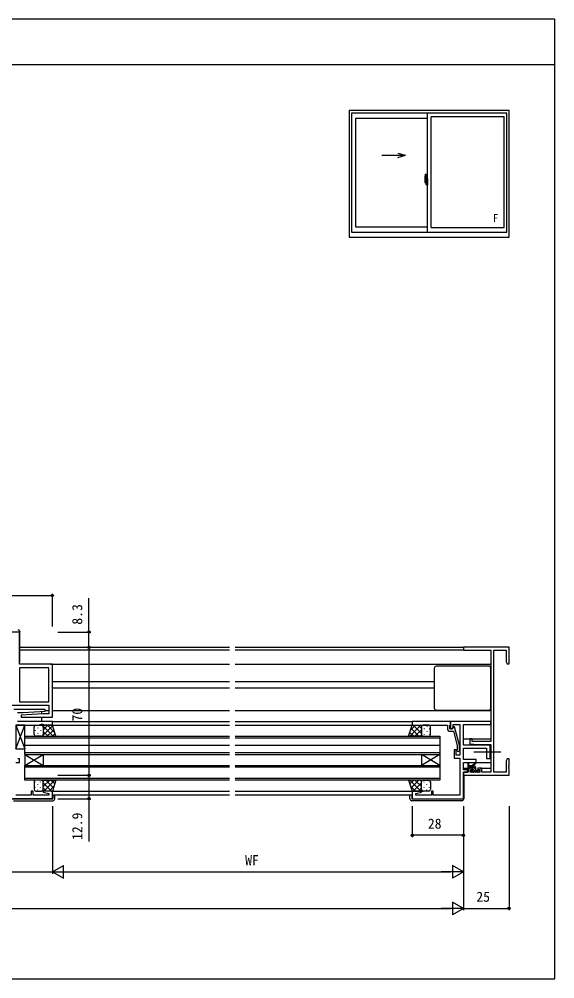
# Model space of a CAD drawing. Units: millimetres, scale not verified. Extents: x -437 to 438, y -281 to 278.
# Drawn here: x 145 to 438, y -281 to 244 of the extents above; entities that cross this region are included whole.
import ezdxf
from ezdxf.enums import TextEntityAlignment as Align

# ---------------------------------------------------------------- set-up
doc = ezdxf.new("R2010")
doc.units = ezdxf.units.MM
doc.header["$LTSCALE"] = 2
for name, color, linetype in [('0-2_YKK_11', 7, 'Continuous'), ('0-3_YKK_12', 2, 'Continuous'), ('0-4_YKK_13', 4, 'Continuous'), ('0-5_YKK_A1', 4, 'Continuous'), ('0-6_YKK_D', 6, 'Continuous'), ('0-7_YKK_ZWAK', 7, 'Continuous')]:
    doc.layers.add(name, color=color, linetype=linetype)
doc.styles.add('ＭＳ ゴシック', font='')
doc.styles.get('ＭＳ ゴシック').set_extended_font_data('MS Gothic')

msp = doc.modelspace()

# ---------------------------------------------------------------- linework, layer by layer
at = {"layer": '0-2_YKK_11'}
for points in [[(123.2, -131.3), (161.3, -131.3), (161.3, -136.1), (158.2, -136.1), (146.186, -136.83), (146.215, -137.8), (163.2, -137.8), (163.2, -108.9), (145.2, -108.9), (145.2, -91.3), (123.2, -91.3)], [(404.83, -167.97), (404.83, -101.23), (411.57, -101.23), (411.57, -107.509), (412.2, -108.6), (413.2, -108.6), (413.2, -99.6), (388.2, -99.6), (388.2, -101.23), (403.2, -101.23), (403.2, -151.1), (392.9, -151.1), (392.9, -149.8), (391.7, -149.8), (391.7, -152.406), (396.2, -152.8), (403.2, -152.8), (403.2, -167.97), (398.3, -167.97), (398.3, -165.7), (396, -165.7), (396, -166.5), (397.1, -166.5), (397.1, -167.97), (391.9, -167.97), (391.9, -166.5), (393, -166.5), (393, -165.7), (390.7, -165.7), (390.7, -167.97), (388.2, -167.97), (388.2, -169.6), (413.2, -169.6), (413.2, -166.058), (413.08, -165.875), (413.08, -165.325), (413.2, -165.142), (413.2, -165.058), (413.08, -164.875), (413.08, -164.325)], [(144.1, -135.3), (147.2, -135.3), (159.214, -134.57), (159.185, -133.6), (142.2, -133.6)], [(143.2, -142.2), (155.552, -142.2), (157.2, -141.6), (158.2, -141.6), (158.2, -142.3), (163.2, -142.3), (163.2, -140.3), (144.1, -140.3)], [(381.2, -140.3), (360.2, -140.3), (360.2, -142.3), (374.242, -142.3), (374.425, -142.18), (374.975, -142.18), (375.158, -142.3), (375.242, -142.3), (375.425, -142.18), (375.975, -142.18), (376.158, -142.3), (379.4, -142.3), (379.4, -144.1)], [(360.2, -182.5), (388.2, -182.5), (388.2, -167.9), (390.5, -167.9), (390.5, -166.7), (388.2, -166.7), (388.2, -162.7), (395.2, -162.7), (395.2, -161.1), (388.2, -161.1), (388.2, -154.8), (400.9, -154.8), (400.9, -160.5), (402.9, -160.5), (402.9, -157.458), (402.78, -157.275), (402.78, -156.725), (402.9, -156.542), (402.9, -153.2), (388.2, -153.2), (388.2, -141.9), (403.2, -141.9), (403.2, -140.3), (381.2, -140.3), (381.2, -144.3), (382, -144.3), (382.5, -143.434), (382.5, -141.9), (386.2, -141.9), (386.2, -158.7), (384.2, -158.7), (384.2, -155.7), (383.2, -155.7), (383.2, -160.2), (386.2, -160.2), (386.2, -180.6), (371.7, -180.6), (371.7, -178.3), (370.7, -178.3), (370.7, -180.6)], [(380.9, -145.6), (382.72, -145.6), (384.8, -153.361), (384.8, -155.551), (384.376, -155.976), (385.224, -156.824), (386, -156.049), (386, -153.203), (383.293, -143.1), (382.693, -143.1), (382, -144.3), (380.7, -144.3), (380.7, -142.5), (380.9, -142.3), (381.2, -142), (381.2, -140.3)], [(143.2, -162.7), (145.2, -162.7), (145.2, -160.6), (144.4, -160.6)], [(413.08, -164.325), (413.2, -164.142), (413.2, -160.6), (412.2, -160.6), (411.57, -161.691), (411.57, -167.97), (404.83, -167.97)], [(141.2, -182.5), (163.2, -182.5), (163.2, -178.3), (158.239, -178.3), (158.171, -178.822), (161.3, -179.661), (161.3, -180.6), (152.7, -180.6), (152.7, -178.3), (151.7, -178.3), (151.7, -180.6), (143.2, -180.6)], [(370.7, -180.6), (362.1, -180.6), (362.1, -179.661), (365.229, -178.822), (365.161, -178.3), (360.2, -178.3), (360.2, -182.5)]]:
    msp.add_lwpolyline(points, dxfattribs=at)
msp.add_lwpolyline([(145.2, -110.8), (145.2, -129.4), (161.3, -129.4), (161.3, -110.8)], close=True, dxfattribs=at)
msp.add_arc((380.9, -144.1), 1.5, 180.00001, 269.99999, dxfattribs=at)
at = {"layer": '0-3_YKK_12'}
for p, q in [((145.4, -99.6), (260.2, -99.6)), ((263.2, -99.6), (388.5, -99.6)), ((145.4, -101), (260.2, -101)), ((263.2, -101), (388.2, -101)), ((162.2, -108.9), (260.2, -108.9)), ((263.2, -108.9), (403.2, -108.9)), ((163.2, -118.4), (260.2, -118.4)), ((263.2, -118.4), (372.2, -118.4)), ((163.2, -121.8), (260.2, -121.8)), ((263.2, -121.8), (372.2, -121.8)), ((157.2, -134.692), (157.2, -136.161)), ((159.158, -134.3), (161.3, -134.3)), ((163.2, -134.3), (260.2, -134.3)), ((263.2, -134.3), (403.2, -134.3)), ((157.2, -137.8), (157.2, -140.3)), ((162.9, -140.3), (260.2, -140.3)), ((263.2, -140.3), (360.5, -140.3)), ((162.7, -142.3), (260.2, -142.3)), ((263.2, -142.3), (360.7, -142.3)), ((148.2, -148.3), (260.2, -148.3)), ((148.2, -158.3), (148.2, -148.3)), ((260.2, -149.3), (148.2, -149.3)), ((263.2, -148.3), (375.2, -148.3)), ((375.2, -149.3), (263.2, -149.3)), ((375.2, -148.3), (375.2, -158.3)), ((388.2, -149.8), (403.2, -149.8)), ((260.2, -153.3), (148.2, -153.3)), ((260.2, -157.3), (148.2, -157.3)), ((375.2, -153.3), (263.2, -153.3)), ((375.2, -157.3), (263.2, -157.3)), ((402.6, -153.2), (403.2, -153.2)), ((148.2, -158.3), (148.2, -164.3)), ((148.2, -158.3), (260.2, -158.3)), ((148.2, -158.3), (158.2, -164.3)), ((148.2, -164.3), (158.2, -158.3)), ((158.2, -158.3), (158.2, -164.3)), ((263.2, -158.3), (375.2, -158.3)), ((365.2, -158.3), (365.2, -164.3)), ((375.2, -158.3), (365.2, -164.3)), ((375.2, -164.3), (365.2, -158.3)), ((375.2, -158.3), (375.2, -164.3)), ((148.2, -164.3), (260.2, -164.3)), ((148.2, -172.3), (148.2, -164.3)), ((260.2, -165.3), (148.2, -165.3)), ((263.2, -164.3), (375.2, -164.3)), ((375.2, -165.3), (263.2, -165.3)), ((388.2, -165.7), (391.7, -165.7)), ((388.307, -167.97), (388.5, -167.97)), ((397.3, -165.7), (403.2, -165.7)), ((148.2, -171.3), (260.2, -171.3)), ((260.2, -172.3), (148.2, -172.3)), ((263.2, -171.3), (375.2, -171.3)), ((388.2, -169.6), (388.5, -169.6)), ((162.7, -178.3), (260.2, -178.3)), ((263.2, -178.3), (360.7, -178.3)), ((163.2, -180.3), (260.2, -180.3)), ((263.2, -180.3), (360.2, -180.3))]:
    msp.add_line(p, q, dxfattribs=at)
msp.add_lwpolyline([(375.2, -164.3), (375.2, -172.3), (263.2, -172.3)], dxfattribs=at)
at = {"layer": '0-4_YKK_13'}
for p, q in [((145.4, -91), (145.4, -91.3)), ((145.4, -107.3), (145.4, -91)), ((402.2, -110), (373.2, -110)), ((372.2, -111), (372.2, -133)), ((403.2, -133), (403.2, -111)), ((373.2, -134), (402.2, -134)), ((143.2, -155.2), (148.2, -142.2)), ((143.2, -142.2), (148.2, -155.2)), ((153.2, -147.3), (153.2, -143.3)), ((153.865, -145.035), (153.865, -145.235)), ((154.2, -142.3), (157.2, -142.3)), ((155.28, -143.62), (155.28, -143.82)), ((155.28, -146.65), (155.28, -146.85)), ((156.695, -145.035), (156.695, -145.235)), ((157.62, -148.3), (163.305, -142.615)), ((157.668, -142.3), (163.668, -148.3)), ((157.779, -142.485), (157.963, -142.3)), ((158.11, -143.62), (158.11, -143.82)), ((158.11, -146.65), (158.11, -146.85)), ((158.2, -144.892), (160.792, -142.3)), ((158.2, -143.3), (158.2, -147.3)), ((158.2, -143.3), (158.2, -147.3)), ((158.2, -145.66), (160.84, -148.3)), ((160.449, -148.3), (164.012, -144.736)), ((160.497, -142.3), (164.552, -146.355)), ((163.277, -148.3), (164.719, -146.858)), ((364.832, -142.3), (358.832, -148.3)), ((361.023, -148.3), (358.906, -146.183)), ((362.003, -142.3), (359.298, -145.005)), ((363.851, -148.3), (359.613, -144.061)), ((365.2, -146.82), (360.68, -142.3)), ((365.2, -144.76), (361.66, -148.3)), ((365.2, -143.992), (363.508, -142.3)), ((365.2, -143.3), (365.2, -147.3)), ((365.2, -143.3), (365.2, -147.3)), ((365.29, -142.885), (365.29, -142.92)), ((365.29, -145.75), (365.29, -145.95)), ((369.2, -142.3), (366.2, -142.3)), ((366.705, -144.135), (366.705, -144.335)), ((368.12, -142.72), (368.12, -142.92)), ((368.12, -145.75), (368.12, -145.95)), ((369.535, -144.135), (369.535, -144.335)), ((370.2, -147.3), (370.2, -143.3)), ((153.865, -148.065), (153.865, -148.242)), ((157.2, -148.3), (154.2, -148.3)), ((156.695, -148.065), (156.695, -148.265)), ((157.806, -148.095), (158.011, -148.3)), ((365.233, -147.555), (364.489, -148.3)), ((366.2, -148.3), (369.2, -148.3)), ((366.705, -147.165), (366.705, -147.365)), ((369.535, -147.165), (369.535, -147.365)), ((408.583, -157), (393.9, -157)), ((395.105, -162.7), (403.2, -162.7)), ((390.7, -165.17), (390.7, -163.171)), ((393.9, -164.47), (390.7, -164.47)), ((391.239, -165.47), (390.7, -164.931)), ((391, -163.344), (391.199, -164.47)), ((393, -165.47), (391, -165.47)), ((392.586, -165.47), (391.586, -164.47)), ((392.788, -167.882), (392.288, -167.382)), ((392.5, -166.87), (392.839, -166.87)), ((392.6, -164.47), (394.818, -162.787)), ((393.708, -167.939), (392.639, -166.87)), ((394.9, -166.437), (392.933, -164.47)), ((393.6, -167.97), (393, -167.97)), ((393.2, -164.47), (395.019, -163.069)), ((393.3, -166.409), (393.3, -165.77)), ((394.886, -167.77), (393.3, -166.184)), ((395.9, -167.77), (393.8, -167.77)), ((394.744, -164.934), (394.436, -164.626)), ((394.9, -166.57), (394.9, -165.47)), ((395.2, -166.87), (396.6, -166.87)), ((396.433, -167.97), (395.333, -166.87)), ((396.6, -167.97), (396.1, -167.97)), ((396.884, -167.074), (396.696, -166.886)), ((396.9, -167.17), (396.9, -167.67)), ((153.865, -173.435), (153.865, -173.235)), ((157.2, -172.3), (154.2, -172.3)), ((156.695, -173.435), (156.695, -173.235)), ((158.167, -173.045), (158.911, -172.3)), ((158.2, -175.84), (161.74, -172.3)), ((158.568, -178.3), (164.568, -172.3)), ((159.549, -172.3), (163.787, -176.539)), ((162.377, -172.3), (164.494, -174.417)), ((364.832, -178.3), (358.832, -172.3)), ((361.023, -172.3), (358.906, -174.417)), ((363.851, -172.3), (359.613, -176.539)), ((365.2, -175.84), (361.66, -172.3)), ((365.233, -173.045), (364.489, -172.3)), ((366.2, -172.3), (369.2, -172.3)), ((366.705, -173.435), (366.705, -173.235)), ((153.2, -173.3), (153.2, -177.3)), ((153.865, -176.465), (153.865, -176.265)), ((154.2, -178.3), (157.2, -178.3)), ((155.28, -174.85), (155.28, -174.65)), ((155.28, -177.88), (155.28, -177.68)), ((156.695, -176.465), (156.695, -176.265)), ((158.11, -174.85), (158.11, -174.65)), ((158.11, -177.715), (158.11, -177.68)), ((158.2, -177.3), (158.2, -173.3)), ((158.2, -177.3), (158.2, -173.3)), ((158.2, -173.78), (162.72, -178.3)), ((158.2, -176.608), (159.892, -178.3)), ((161.397, -178.3), (164.102, -175.595)), ((362.003, -178.3), (359.298, -175.595)), ((365.2, -173.78), (360.68, -178.3)), ((365.2, -176.608), (363.508, -178.3)), ((365.2, -177.3), (365.2, -173.3)), ((365.2, -177.3), (365.2, -173.3)), ((365.29, -174.85), (365.29, -174.65)), ((365.29, -177.715), (365.29, -177.68)), ((369.2, -178.3), (366.2, -178.3)), ((366.705, -176.465), (366.705, -176.265)), ((368.12, -174.85), (368.12, -174.65)), ((368.12, -177.88), (368.12, -177.68)), ((369.535, -173.435), (369.535, -173.258)), ((369.535, -176.465), (369.535, -176.265)), ((370.2, -173.3), (370.2, -177.3)), ((163.2, -182.6), (141.5, -182.6)), ((142, -183.6), (163.5, -183.6)), ((163.5, -180.3), (163.5, -182.3)), ((164.5, -182.6), (164.5, -180.3)), ((358.9, -182.6), (358.9, -180.3)), ((359.9, -180.3), (359.9, -182.3)), ((387.4, -183.6), (359.9, -183.6)), ((360.2, -182.6), (387.9, -182.6)), ((387.9, -182.6), (388.4, -182.6)), ((388.4, -182.3), (388.4, -182.6))]:
    msp.add_line(p, q, dxfattribs=at)
for points in [[(145.4, -90.991), (145.4, -91), (144.904, -91)], [(157.2, -148.3), (165.2, -148.3), (163.2, -142.3), (157.2, -142.3)], [(366.2, -148.3), (358.2, -148.3), (360.2, -142.3), (366.2, -142.3)], [(157.2, -172.3), (165.2, -172.3), (163.2, -178.3), (157.2, -178.3)], [(366.2, -172.3), (358.2, -172.3), (360.2, -178.3), (366.2, -178.3)], [(388.2, -170.1), (388.4, -170.1), (388.4, -182.6)]]:
    msp.add_lwpolyline(points, dxfattribs=at)
msp.add_lwpolyline([(143.2, -155.2), (148.2, -155.2), (148.2, -142.2), (143.2, -142.2)], close=True, dxfattribs=at)
for centre, radius, start, end in [((144.4, -90.991), 1, 0, 89.5), ((144.9, -107.3), 0.5, 306.86983, 0), ((373.2, -111), 1, 90, 180), ((402.2, -111), 1, 0, 90), ((373.2, -133), 1, 180, 270), ((402.2, -133), 1, 270, 0), ((154.2, -143.3), 1, 89.9999, 179.9999), ((157.2, -143.3), 1, 359.9999, 89.9999), ((157.2, -143.3), 1, 359.9999, 89.9999), ((366.2, -143.3), 1, 90.0001, 180.0001), ((366.2, -143.3), 1, 90.0001, 180.0001), ((369.2, -143.3), 1, 0.0001, 90.0001), ((154.2, -147.3), 1, 179.9999, 269.9999), ((157.2, -147.3), 1, 269.9999, 359.9999), ((157.2, -147.3), 1, 269.9999, 359.9999), ((366.2, -147.3), 1, 180.0001, 270.0001), ((366.2, -147.3), 1, 180.0001, 270.0001), ((369.2, -147.3), 1, 270.0001, 0.0001), ((395, -162.87), 0.2, 275.58289, 155.58289), ((390.9, -163.171), 0.2, 300, 180), ((391, -165.17), 0.3, 180, 270), ((392.5, -167.17), 0.3, 90, 225), ((393, -167.67), 0.3, 225, 270), ((392.839, -167.17), 0.3, 33.05573, 90), ((393, -165.77), 0.3, 0, 90), ((393.3, -166.87), 0.25, 213.05573, 56.94427), ((393.6, -166.409), 0.3, 180, 236.94427), ((393.6, -167.77), 0.2, 270, 0), ((393.9, -165.47), 1, 0, 90), ((395.2, -166.57), 0.3, 180, 270), ((396.1, -167.77), 0.2, 180, 270), ((396.6, -167.17), 0.3, 0, 90), ((396.6, -167.67), 0.3, 270, 0), ((154.2, -173.3), 1, 90.0001, 180.0001), ((157.2, -173.3), 1, 0.0001, 90.0001), ((157.2, -173.3), 1, 0.0001, 90.0001), ((366.2, -173.3), 1, 89.9999, 179.9999), ((366.2, -173.3), 1, 89.9999, 179.9999), ((369.2, -173.3), 1, 359.9999, 89.9999), ((154.2, -177.3), 1, 180.0001, 270.0001), ((157.2, -177.3), 1, 270.0001, 0.0001), ((157.2, -177.3), 1, 270.0001, 0.0001), ((366.2, -177.3), 1, 179.9999, 269.9999), ((366.2, -177.3), 1, 179.9999, 269.9999), ((369.2, -177.3), 1, 269.9999, 359.9999), ((163.2, -182.3), 0.3, 270, 0), ((163.5, -182.6), 1, 270, 0), ((359.9, -182.6), 1, 180, 270), ((360.2, -182.3), 0.3, 180, 270), ((387.4, -182.6), 1, 270, 0)]:
    msp.add_arc(centre, radius, start, end, dxfattribs=at)
at = {"layer": '0-5_YKK_A1'}
for p, q in [((368.45, 127.5), (368.45, 192.5)), ((370.45, 130), (370.45, 190.6)), ((410.55, 190.6), (370.45, 190.6)), ((410.55, 130), (410.55, 190.6)), ((411.95, 127.5), (411.95, 192.5)), ((343.605, 169.538), (356.545, 169.538)), ((352.312, 170.672), (356.545, 169.538)), ((352.312, 168.403), (356.545, 169.538)), ((367.291, 159.159), (367.724, 159.174)), ((367.75, 159.149), (367.75, 155.89)), ((367.896, 155), (366.86, 155)), ((366.878, 155), (368.204, 155)), ((367.05, 156.905), (367.05, 154.688)), ((367.098, 154.638), (367.305, 154.631)), ((367.638, 156.042), (367.25, 156.042)), ((367.25, 154.983), (367.25, 156.042)), ((367.25, 154.98), (367.25, 154.983)), ((367.251, 154.933), (367.25, 154.98)), ((367.251, 154.943), (367.25, 154.98)), ((367.275, 155.97), (367.638, 155.97)), ((367.275, 154.99), (367.275, 155.97)), ((367.305, 154.803), (367.305, 154.631)), ((367.52, 154.803), (367.305, 154.803)), ((367.34, 154.734), (367.305, 154.734)), ((367.34, 154.685), (367.575, 154.685)), ((367.34, 154.555), (367.34, 154.685)), ((367.34, 154.539), (367.34, 154.555)), ((367.34, 154.539), (367.629, 154.539)), ((367.45, 154.287), (367.45, 154.237)), ((367.638, 154.237), (367.45, 154.237)), ((367.475, 154.312), (367.638, 154.312)), ((367.52, 154.809), (367.52, 154.775)), ((367.56, 154.809), (367.52, 154.809)), ((367.56, 155.593), (367.56, 154.775)), ((367.735, 155.593), (367.56, 155.593)), ((367.575, 155.261), (367.56, 155.261)), ((367.575, 155.147), (367.575, 155.345)), ((367.575, 155.147), (367.675, 155.147)), ((367.575, 155.147), (367.575, 155.147)), ((367.575, 155.073), (367.575, 155.147)), ((367.575, 155.073), (367.675, 155.073)), ((367.575, 155.027), (367.575, 155.073)), ((367.575, 155.027), (367.675, 155.027)), ((367.575, 154.834), (367.575, 155.027)), ((367.575, 154.834), (367.675, 154.834)), ((367.575, 154.779), (367.575, 154.834)), ((367.575, 154.779), (367.675, 154.779)), ((367.575, 154.775), (367.575, 154.779)), ((367.591, 155), (368.615, 155)), ((367.675, 154.734), (367.663, 154.734)), ((367.675, 155.765), (367.675, 155.815)), ((367.675, 155.593), (367.675, 155.371)), ((367.75, 155.474), (367.675, 155.474)), ((367.675, 155.147), (367.675, 154.349)), ((367.845, 155.147), (367.675, 155.147)), ((367.675, 155.147), (367.675, 155.147)), ((367.675, 155.073), (367.675, 155.147)), ((367.675, 155.027), (367.675, 155.073)), ((367.675, 154.834), (367.675, 155.027)), ((367.675, 155.004), (367.675, 154.734)), ((367.675, 154.779), (367.675, 154.834)), ((367.675, 154.775), (367.675, 154.779)), ((367.675, 154.775), (367.675, 154.644)), ((367.675, 154.644), (367.675, 154.632)), ((367.675, 154.632), (367.675, 154.58)), ((367.735, 155.89), (367.735, 155.593)), ((367.75, 155.89), (367.735, 155.89)), ((367.75, 155.93), (367.75, 155.371)), ((367.75, 155.371), (367.75, 155.723)), ((367.75, 155.432), (367.75, 155.667)), ((367.75, 154.627), (367.75, 155.147)), ((367.75, 155.147), (367.75, 154.349)), ((367.775, 155.748), (367.875, 155.75)), ((367.875, 154.6), (367.775, 154.602)), ((367.875, 156.855), (367.875, 155.95)), ((368, 155.95), (367.875, 155.95)), ((367.875, 155.583), (367.875, 155.896)), ((367.875, 154.454), (367.875, 154.767)), ((367.875, 153.495), (367.875, 154.4)), ((368, 154.4), (367.875, 154.4)), ((368.025, 155.925), (367.899, 155.921)), ((368.025, 154.425), (367.899, 154.429)), ((367.9, 155.925), (367.9, 155.95)), ((368.025, 155.925), (367.9, 155.925)), ((367.9, 154.425), (367.9, 154.4)), ((368.025, 154.425), (367.9, 154.425)), ((367.923, 155.509), (367.923, 154.841)), ((368, 156.905), (367.925, 156.905)), ((368, 153.445), (367.925, 153.445)), ((367.935, 155.508), (367.935, 154.492)), ((368.42, 155.549), (367.96, 155.533)), ((367.96, 154.467), (368.42, 154.451)), ((368, 156.905), (368, 155.95)), ((368, 156.88), (368.025, 156.88)), ((368, 154.575), (368, 154.518)), ((368, 153.445), (368, 154.4)), ((368, 153.47), (368.025, 153.47)), ((368.025, 156.91), (368.45, 156.925)), ((368.025, 156.91), (368.025, 155.925)), ((368.025, 156.88), (368.025, 155.925)), ((368.375, 154.6), (368.025, 154.6)), ((368.025, 154.493), (368.375, 154.493)), ((368.025, 153.47), (368.025, 154.425)), ((368.105, 155.665), (368.105, 155.595)), ((368.29, 155.69), (368.13, 155.69)), ((368.13, 155.57), (368.29, 155.57)), ((368.315, 155.665), (368.315, 155.595)), ((368.4, 154.575), (368.4, 154.518)), ((368.435, 155.534), (368.435, 154.466)), ((368.435, 155.534), (368.435, 155.529)), ((368.45, 155.313), (368.435, 155.313)), ((368.45, 154.988), (368.435, 154.988)), ((368.45, 156.925), (368.45, 153.425)), ((326.95, 127.5), (411.95, 127.5)), ((329.2, 130.45), (368.45, 130.45)), ((370.45, 130), (410.55, 130))]:
    msp.add_line(p, q, dxfattribs=at)
msp.add_lwpolyline([(325.7, 124.75), (413.2, 124.75), (413.2, 194), (325.7, 194)], close=True, dxfattribs=at)
for points in [[(411.95, 192.5), (326.95, 192.5), (326.95, 127.5)], [(368.45, 189.65), (329.2, 189.65), (329.2, 130.45)], [(367.34, 154.685), (367.34, 154.775), (367.575, 154.775), (367.675, 154.775)], [(367.45, 154.237), (367.428, 154.267), (367.417, 154.284)], [(367.672, 154.564), (367.669, 154.558), (367.664, 154.553), (367.653, 154.545), (367.638, 154.54), (367.621, 154.54), (367.61, 154.542), (367.599, 154.545), (367.575, 154.555), (367.575, 154.555)], [(367.675, 155.932), (367.675, 155.593), (367.675, 155.371)], [(367.675, 155.371), (367.845, 155.371), (367.845, 155.173)], [(367.675, 155.173), (367.845, 155.173), (367.845, 155.147)], [(367.923, 155.509), (367.923, 155.509), (367.914, 155.511), (367.904, 155.516), (367.892, 155.529), (367.879, 155.555), (367.875, 155.583)], [(367.875, 154.767), (367.875, 154.776), (367.883, 154.804), (367.89, 154.817), (367.899, 154.829), (367.907, 154.836), (367.918, 154.84), (367.923, 154.841)], [(368.025, 154.425), (368.025, 153.44), (368.45, 153.425)]]:
    msp.add_lwpolyline(points, dxfattribs=at)
for centre, radius, start, end in [((380.3, 156.864), 13.25, 170.20654, 179.82143), ((367.292, 159.109), 0.05, 92, 170.20654), ((367.725, 159.149), 0.025, 0, 92), ((367.1, 154.688), 0.05, 180, 268), ((367.275, 155.995), 0.025, 180, 270), ((368.726, 154.98), 1.476, 179.91894, 190.81318), ((368.558, 154.922), 1.307, 179.5362, 192.85144), ((368.747, 154.949), 1.472, 178.42075, 189.33089), ((368.199, 154.843), 0.933, 188.62914, 193.1575), ((368.558, 154.922), 1.307, 192.85144, 209.23122), ((368.199, 154.843), 0.933, 193.1575, 216.63292), ((368.16, 154.863), 0.88, 189.9821, 192.05297), ((368.16, 154.863), 0.88, 192.05297, 218.82619), ((367.475, 154.287), 0.025, 90, 180), ((367.58, 154.78), 0.095, 266.91231, 356.7406), ((367.638, 155.93), 0.113, 0, 90), ((367.638, 155.932), 0.0375, 0, 90), ((367.638, 154.349), 0.0375, 270, 0), ((367.638, 154.349), 0.113, 270, 0), ((367.775, 155.723), 0.025, 91, 180), ((367.775, 154.627), 0.025, 180, 269.00002), ((367.925, 156.855), 0.05, 90, 180), ((367.9, 155.896), 0.025, 91.99999, 180), ((367.9, 154.454), 0.025, 180, 268.00001), ((367.925, 153.495), 0.05, 180, 270), ((367.96, 155.507), 0.0254, 88.99206, 157.90245), ((367.96, 154.493), 0.0256, 202.43823, 270.66726), ((368.025, 154.575), 0.025, 90, 180), ((368.025, 154.518), 0.025, 180, 270), ((368.13, 155.665), 0.025, 90, 180), ((368.13, 155.595), 0.025, 180, 270), ((368.29, 155.665), 0.025, 0, 90), ((368.29, 155.595), 0.025, 270, 0), ((368.375, 154.575), 0.025, 0, 90), ((368.375, 154.518), 0.025, 270, 0)]:
    msp.add_arc(centre, radius, start, end, dxfattribs=at)
for centre, major_axis, ratio, start_param, end_param in [((367.675, 155.345), (0.1, 0), 0.251336, 1.5707963, 3.1415927), ((367.675, 155.147), (0.1, 0), 0.251336, 1.5707963, 3.1415927), ((367.575, 154.58), (-0.1, 0), 0.637322, 2.8889124, 3.1415927), ((367.96, 155.508), (-0.0236, 0.0086), 0.995692, 6.2803203, 6.6313047), ((367.96, 154.492), (0.0236, 0.0086), 0.995692, 2.7934732, 3.1444576), ((368.42, 155.534), (0.0106, 0.011), 0.965668, 5.4977978, 7.1034794), ((368.42, 154.466), (-0.0106, 0.011), 0.965668, 2.3212985, 3.9269802)]:
    msp.add_ellipse(centre, major_axis=major_axis, ratio=ratio, start_param=start_param, end_param=end_param, dxfattribs=at)
at = {"layer": '0-6_YKK_D'}
for p, q in [((123.2, -71.3), (163.2, -71.3)), ((163.2, -88.3), (163.2, -70.3)), ((166.2, -91.3), (184.2, -91.3)), ((183.2, -99.6), (183.2, -169.6)), ((166.2, -169.6), (184.2, -169.6)), ((166.2, -169.6), (184.2, -169.6)), ((166.2, -182.5), (184.2, -182.5)), ((163.2, -186.6), (163.2, -223.5)), ((163.2, -186.6), (163.2, -223.5)), ((360.2, -186.6), (360.2, -203.5)), ((388.2, -186.6), (388.2, -243.5)), ((388.2, -186.6), (388.2, -243.5)), ((388.2, -186.6), (388.2, -203.5)), ((388.2, -186.6), (388.2, -223.5)), ((413.2, -186.6), (413.2, -243.5)), ((388.2, -202.5), (360.2, -202.5)), ((163.2, -222.5), (169.262, -219)), ((169.262, -226), (169.262, -219)), ((388.2, -222.5), (382.138, -219)), ((382.138, -219), (382.138, -226)), ((123.2, -222.5), (163.2, -222.5)), ((163.2, -222.5), (169.262, -226)), ((163.2, -222.5), (175.324, -222.5)), ((170.2, -222.5), (381.2, -222.5)), ((388.2, -222.5), (376.076, -222.5)), ((388.2, -222.5), (382.138, -226)), ((388.2, -242.5), (382.138, -239)), ((382.138, -239), (382.138, -246)), ((-94.8, -242.5), (381.2, -242.5)), ((388.2, -242.5), (376.076, -242.5)), ((388.2, -242.5), (382.138, -246)), ((388.2, -242.5), (413.2, -242.5))]:
    msp.add_line(p, q, dxfattribs=at)
for points in [[(183.2, -99.6), (183.2, -91.3), (183.2, -72.69)], [(183.2, -169.6), (183.2, -182.5), (183.2, -205.882)]]:
    msp.add_lwpolyline(points, dxfattribs=at)
for centre in [(163.2, -71.3), (183.2, -91.3), (183.2, -99.6), (183.2, -99.6), (183.2, -169.6), (183.2, -169.6), (183.2, -182.5), (360.2, -202.5), (388.2, -202.5), (413.2, -242.5)]:
    msp.add_circle(centre, 0.637, dxfattribs=at)
at = {"layer": '0-7_YKK_ZWAK'}
for p, q in [((438.2, 244), (-436.8, 244)), ((438.2, 219), (-436.8, 219))]:
    msp.add_line(p, q, dxfattribs=at)
msp.add_lwpolyline([(-436.8, -281), (438.2, -281), (438.2, 244)], dxfattribs=at)

# ---------------------------------------------------------------- texts
at = {"layer": '0-5_YKK_A1', "style": 'ＭＳ ゴシック'}
msp.add_text('F', height=4.399, dxfattribs=at).set_placement((404.32, 131.674), align=Align.BOTTOM_LEFT)
at = {"layer": '0-6_YKK_D', "style": 'ＭＳ ゴシック'}
for s, p in [('8.3', (181.2, -87.261)), ('70', (181.2, -140.225)), ('12.9', (181.2, -205.033))]:
    msp.add_text(s, height=5.499, rotation=90, dxfattribs=at).set_placement(p, align=Align.BOTTOM_LEFT)
for s, p in [('28', (368.724, -200.5)), ('WF', (268.733, -220.5)), ('25', (395.245, -240.5))]:
    msp.add_text(s, height=5.499, dxfattribs=at).set_placement(p, align=Align.BOTTOM_LEFT)

doc.saveas('drawing.dxf')
